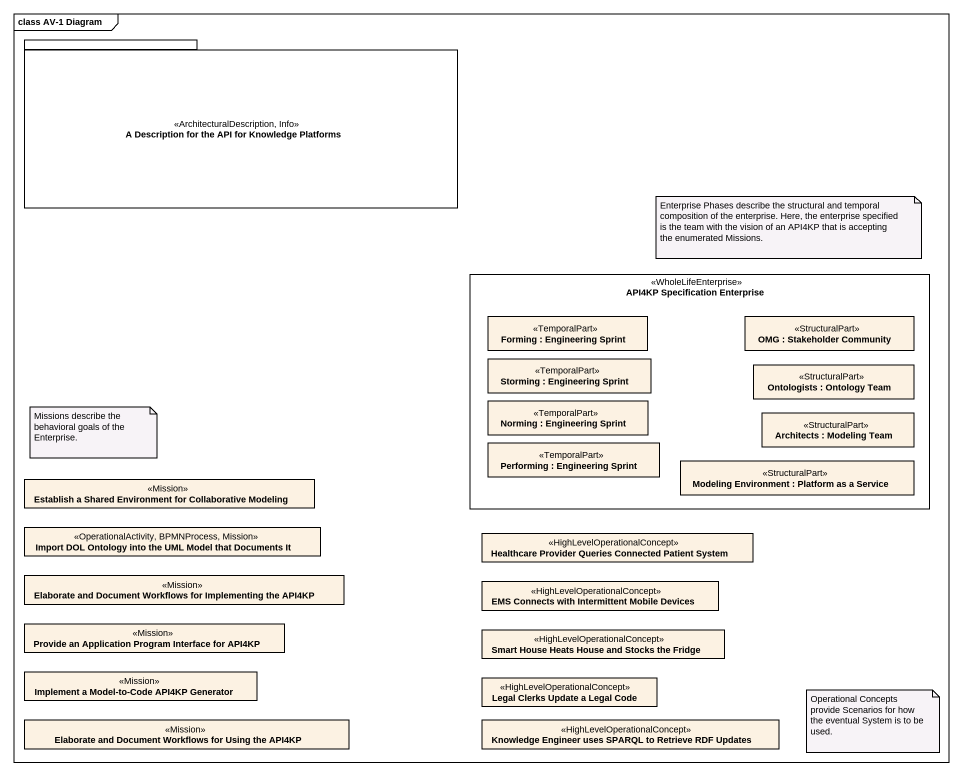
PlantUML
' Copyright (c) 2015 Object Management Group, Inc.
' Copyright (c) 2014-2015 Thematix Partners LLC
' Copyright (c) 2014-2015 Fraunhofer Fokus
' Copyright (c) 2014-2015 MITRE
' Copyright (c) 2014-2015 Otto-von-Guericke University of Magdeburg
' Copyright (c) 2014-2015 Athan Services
@startuml
mainframe class AV-1 Diagram
allowmixing
hide circle
hide empty members
package "A Description for the API for Knowledge Platforms" as A_Description_for_the_API <<ArchitecturalDescription, Info>> {
}
rectangle "API4KP Specification Enterprise" as API4KP_Specification <<WholeLifeEnterprise>> {
  rectangle "Forming : Engineering Sprint" as Forming <<TemporalPart>>
  rectangle "OMG : Stakeholder Community" as OMG <<StructuralPart>>
  rectangle "Storming : Engineering Sprint" as Storming <<TemporalPart>>
  rectangle "Ontologists : Ontology Team" as Ontologists <<StructuralPart>>
  rectangle "Norming : Engineering Sprint" as Norming <<TemporalPart>>
  rectangle "Architects : Modeling Team" as Architects <<StructuralPart>>
  rectangle "Performing : Engineering Sprint" as Performing <<TemporalPart>>
  rectangle "Modeling Environment : Platform as a Service" as Modeling_Environment <<StructuralPart>>
}
class "Establish a Shared Environment for Collaborative Modeling" as Establish_a_Shared <<Mission>>
class "Import DOL Ontology into the UML Model that Documents It" as Import_DOL_Ontology_into <<OperationalActivity, BPMNProcess, Mission>>
class "Healthcare Provider Queries Connected Patient System" as Healthcare_Provider_Queries <<HighLevelOperationalConcept>>
class "Elaborate and Document Workflows for Implementing the API4KP" as Elaborate_and_Document <<Mission>>
class "EMS Connects with Intermittent Mobile Devices" as EMS_Connects_with <<HighLevelOperationalConcept>>
class "Provide an Application Program Interface for API4KP" as Provide_an_Application <<Mission>>
class "Smart House Heats House and Stocks the Fridge" as Smart_House_Heats_House_and <<HighLevelOperationalConcept>>
class "Implement a Model-to-Code API4KP Generator" as Implement_a_Model_to_Code <<Mission>>
class "Legal Clerks Update a Legal Code" as Legal_Clerks_Update_a_Legal <<HighLevelOperationalConcept>>
class "Elaborate and Document Workflows for Using the API4KP" as Elaborate_and_Document_2 <<Mission>>
class "Knowledge Engineer uses SPARQL to Retrieve RDF Updates" as Knowledge_Engineer_uses <<HighLevelOperationalConcept>>
note as N1
  Enterprise Phases describe the structural and temporal composition of the enterprise. Here, the enterprise specified is the team with the vision of an API4KP that is accepting the enumerated Missions.
end note
note as N2
  Missions describe the behavioral goals of the Enterprise.
end note
note as N3
  Operational Concepts provide Scenarios for how the eventual System is to be used.
end note
@enduml
